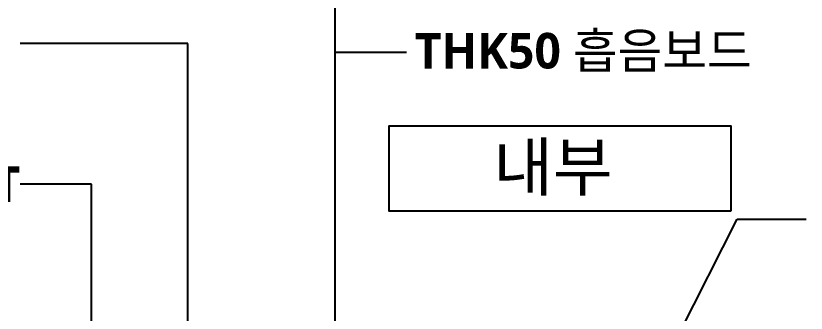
# Model space of a CAD drawing. Extents: x 200 to 24872, y 200 to 5740.
# Drawn here: x 19441 to 20107, y 2207 to 2458 of the extents above; entities that cross this region are included whole.
import ezdxf
from ezdxf.enums import TextEntityAlignment as Align

# ---------------------------------------------------------------- set-up
doc = ezdxf.new("R2010")
doc.units = 0
doc.header["$LTSCALE"] = 10
doc.header["$MEASUREMENT"] = 0
doc.layers.get('0').update_dxf_attribs({"linetype": 'CONTINUOUS'})
for name, color, linetype in [('A-ANNO-LEAD', 4, 'CONTINUOUS'), ('A-ANNO-TEXT1', 7, 'CONTINUOUS'), ('A-ST-AXIS-BUB', 7, 'CONTINUOUS')]:
    doc.layers.add(name, color=color, linetype=linetype)
doc.styles.add('2020음성 1차', font='NanumGothicBold.ttf')
doc.dimstyles.new('DLEADER', dxfattribs={"dimscale": 50, "dimtxt": 3, "dimasz": 3, "dimexe": 1, "dimexo": 8, "dimgap": 1, "dimtad": 1, "dimdec": 0, "dimrnd": 0.25, "dimdsep": 32, "dimtxsty": '2020음성 1차', "dimblk": 'DOT', "dimcen": 5, "dimclrd": 4, "dimclre": 4, "dimclrt": 3, "dimadec": 0, "dimazin": 0, "dimtfac": 1, "dimtdec": 0, "dimtix": 1, "dimtmove": 2, "dimatfit": 1, "dimldrblk": 'DOT', "dimfxl": 1, "dimarcsym": 0})

# ---------------------------------------------------------------- blocks, each defined once
blk = doc.blocks.new('_Dot')
at = {"color": 0, "lineweight": -2}
blk.add_line((-0.5, 0), (-1, 0), dxfattribs=at)
at = {"color": 0, "const_width": 0.5}
blk.add_lwpolyline([(-0.25, 0, 1), (0.25, 0, 1)], format="xyb", close=True, dxfattribs=at)

msp = doc.modelspace()

# ---------------------------------------------------------------- linework, layer by layer
at = {"layer": 'A-ANNO-LEAD'}
msp.add_line((19769.6031599784, 2426.759025250372), (19709.60315997837, 2426.759025250358), dxfattribs=at)
at = {"layer": 'A-ST-AXIS-BUB'}
msp.add_lwpolyline([(20042.99999999997, 2293.000000000538), (19754.99999999997, 2293.000000000538), (19754.99999999997, 2365.000000000538), (20042.99999999997, 2365.000000000538)], close=True, dxfattribs=at)

# ---------------------------------------------------------------- texts
at = {"layer": 'A-ANNO-TEXT1', "style": '2020음성 1차'}
msp.add_text('THK50 흡음보드', height=30, dxfattribs=at).set_placement((19776.70418456824, 2428.364827548055), align=Align.MIDDLE_LEFT)
msp.add_text('내부', height=40, dxfattribs=at).set_placement((19842.94172259647, 2310.289623351331))
msp.add_text('C-STUD 150x45x0.8T', height=30, dxfattribs=at).set_placement((19444.16940618693, 2315.75902522682), align=Align.MIDDLE_RIGHT)

# ---------------------------------------------------------------- leaders
at = {"layer": 'A-ANNO-LEAD'}
for points, override in [([(19709.60315997837, 1839), (19709.60315997837, 2666.759025250314), (19769.60315997837, 2666.759025250314)], {"dimscale": 10, "dimasz": 1.5, "dimclrd": 7}), ([(19585.51051222367, 1980.115796010483), (19585.51051222367, 2434.376047250451), (19444.16940618693, 2434.376047250436)], {"dimscale": 10, "dimclrd": 7}), ([(19504.16940618696, 2053.469969907659), (19504.16940618693, 2315.75902522682), (19444.16940618693, 2315.75902522682)], {"dimscale": 10, "dimclrd": 7}), ([(19947.45382517486, 2087.095315228973), (20048.3402233466, 2286.424645088409), (20106.52296051788, 2286.424645088409)], {"dimscale": 10, "dimclrd": 7})]:
    msp.add_leader(points, dimstyle='DLEADER', override=override, dxfattribs=at)

doc.saveas('drawing.dxf')
